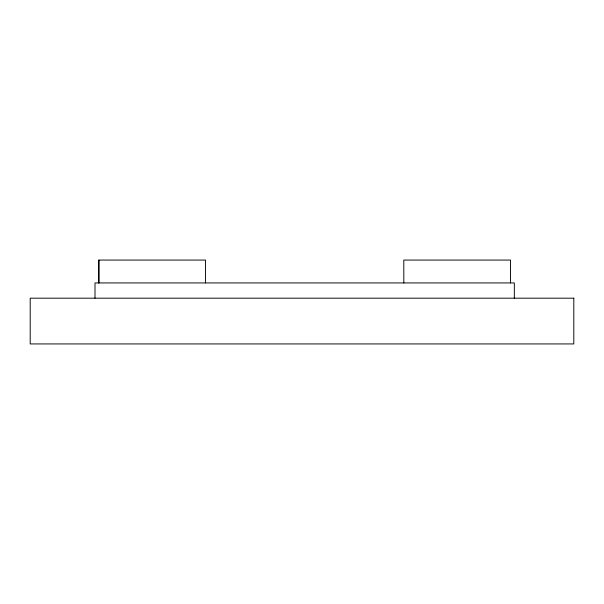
<?xml version="1.0" encoding="UTF-8"?>
<svg xmlns="http://www.w3.org/2000/svg" width="604" height="604" viewBox="0 0 604 604"><rect width="100%" height="100%" fill="white"/><g stroke="black" fill="none" stroke-linecap="round" stroke-linejoin="round"><path stroke-width="0.91" d="M514.329 298.187L514.329 282.936L95.002 282.936L95.002 298.187M510.478 282.936L510.508 260.067L403.797 260.067L403.827 282.936M205.496 282.936L205.556 260.067L98.814 260.067L98.814 282.936M98.875 260.067L98.875 282.936M573.8 298.187L30.2 298.187L30.2 343.933L573.8 343.933L573.8 298.187"/></g></svg>
